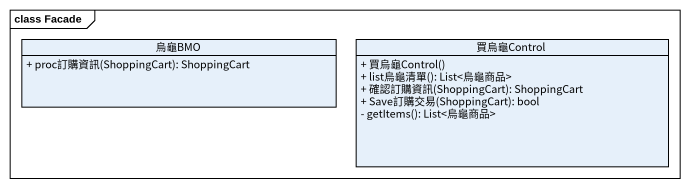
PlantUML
@startuml
mainframe class Facade
hide circle
hide empty members
skinparam classAttributeIconSize 0
class 烏龜BMO {
  + proc訂購資訊(ShoppingCart): ShoppingCart
}
class 買烏龜Control {
  + 買烏龜Control()
  + list烏龜清單(): List<烏龜商品>
  + 確認訂購資訊(ShoppingCart): ShoppingCart
  + Save訂購交易(ShoppingCart): bool
  - getItems(): List<烏龜商品>
}
@enduml
